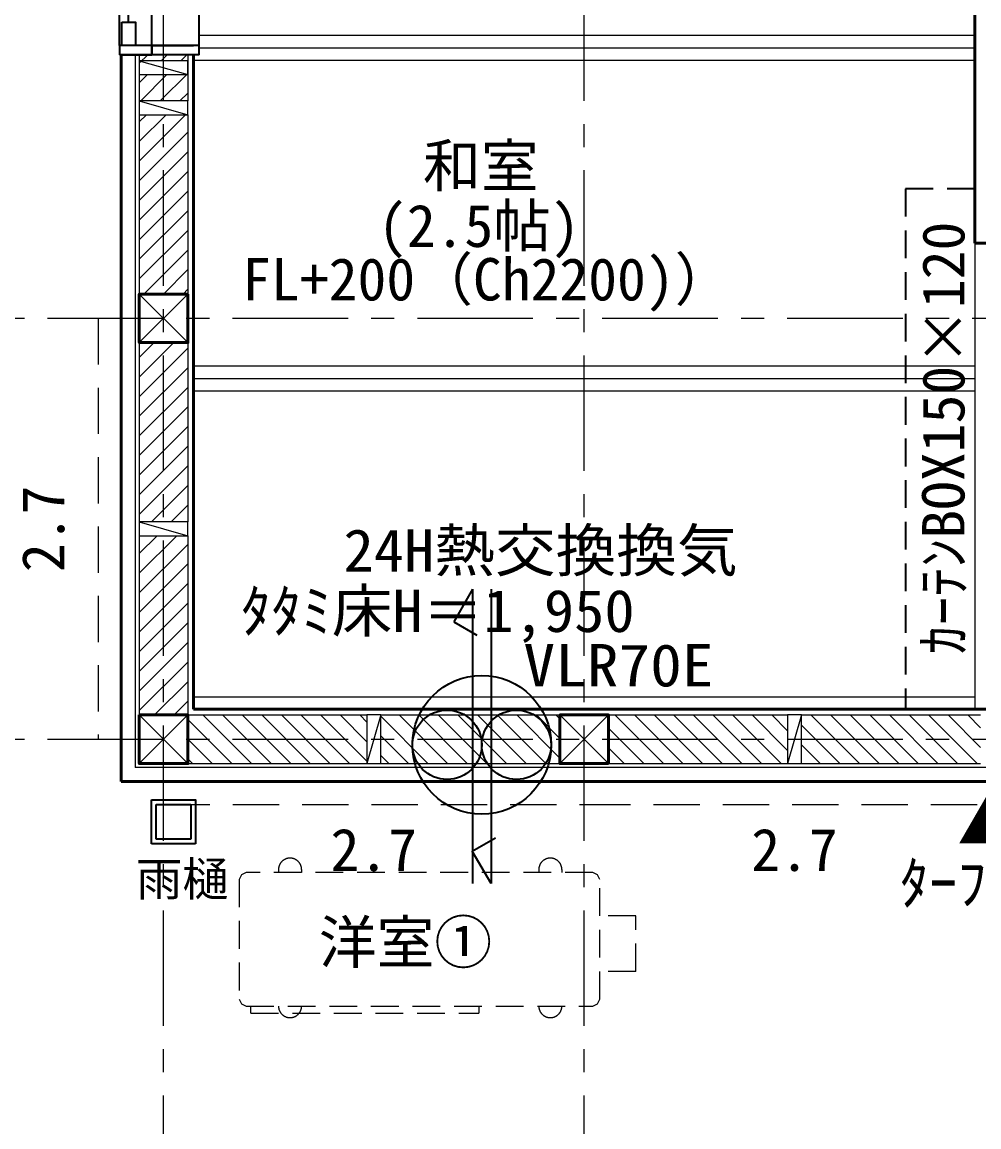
# Model space of a CAD drawing. Units: millimetres at full size, sheet at 1:50. Extents: x -21826 to 54909, y -26252 to 22610.
# Drawn here: x -4097 to -2028, y -4569 to -2181 of the extents above; entities that cross this region are included whole.
import ezdxf
from ezdxf.enums import TextEntityAlignment as Align

# ---------------------------------------------------------------- set-up
doc = ezdxf.new("R2010")
doc.units = ezdxf.units.MM
doc.header["$LTSCALE"] = 50
for name, pattern in [('CHAIN1', [8, 5, -1, 1, -1]), ('DASHED1', [1.8, 1.2, -0.6]), ('DASHED2', [3, 2, -1])]:
    doc.linetypes.add(name, pattern=pattern)
for name, color, linetype, lineweight in [('3-1_通り芯・通り番号', 7, 'Continuous', 25), ('3-2_柱(黄)', 4, 'Continuous', 9), ('3-3_仕上線(黄)', 3, 'Continuous', 40), ('3-4_下地・間柱(水色)', 4, 'Continuous', 9), ('3-5_サッシ・室内建具', 7, 'Continuous', 25), ('3-6_住宅設備・造作', 4, 'Continuous', 9), ('3-8_ハッチング', 4, 'Continuous', 9), ('3-9_建築設備', 5, 'Continuous', 25), ('3-A_文字', 7, 'Continuous', 25), ('3-B_特記事項', 6, 'Continuous', 25), ('3-E_ソリッド図形', 4, 'Continuous', 9), ('C-0', 6, 'Continuous', 25)]:
    doc.layers.add(name, color=color, linetype=linetype, lineweight=lineweight)
doc.styles.add('ＭＳ ゴシック', font='')
doc.styles.get('ＭＳ ゴシック').set_extended_font_data('MS Gothic')

msp = doc.modelspace()

# ---------------------------------------------------------------- linework, layer by layer
at = {"layer": '3-1_通り芯・通り番号', "color": 1, "linetype": 'CHAIN1', "lineweight": 18}
for p, q in [((-3791.26, -5551.2), (-3791.26, 6242.32)), ((-2881.26, -5551.2), (-2881.26, 6242.32)), ((-7242.18, -2821.2), (7990.04, -2821.2)), ((-7242.18, -3731.2), (7990.04, -3731.2))]:
    msp.add_line(p, q, dxfattribs=at)
at = {"layer": '3-2_柱(黄)'}
for p, q in [((-3738.76, -2768.7), (-3843.76, -2873.7)), ((-3738.76, -2873.7), (-3843.76, -2768.7)), ((-3843.76, -3678.7), (-3738.76, -3783.7)), ((-3738.76, -3678.7), (-3843.76, -3783.7)), ((-2828.76, -3783.7), (-2933.76, -3678.7)), ((-2933.76, -3783.7), (-2828.76, -3678.7))]:
    msp.add_line(p, q, dxfattribs=at)
at = {"layer": '3-2_柱(黄)', "color": 3, "lineweight": 40}
for points in [[(-3738.76, -2768.7), (-3843.76, -2768.7), (-3843.76, -2873.7), (-3738.76, -2873.7)], [(-3843.76, -3678.7), (-3843.76, -3783.7), (-3738.76, -3783.7), (-3738.76, -3678.7)], [(-2828.76, -3783.7), (-2828.76, -3678.7), (-2933.76, -3678.7), (-2933.76, -3783.7)]]:
    msp.add_lwpolyline(points, close=True, dxfattribs=at)
at = {"layer": '3-3_仕上線(黄)'}
for p, q in [((-2036.26, -1911.2), (-2036.26, -2658.7)), ((-3882.76, -2251.2), (-3882.76, -2821.2)), ((-3726.26, -2251.2), (-3726.26, -2821.2)), ((-1906.26, -2658.7), (-2036.26, -2658.7)), ((-3882.76, -2821.2), (-3882.76, -3822.7)), ((-3726.26, -2821.2), (-3726.26, -3666.2)), ((-2881.26, -3666.2), (-3726.26, -3666.2)), ((-1971.26, -3666.2), (-2881.26, -3666.2)), ((-2881.26, -3822.7), (-3882.76, -3822.7)), ((-1971.26, -3822.7), (-2881.26, -3822.7))]:
    msp.add_line(p, q, dxfattribs=at)
at = {"layer": '3-3_仕上線(黄)', "color": 4, "lineweight": 9}
msp.add_line((-2036.26, -2658.7), (-2036.26, -3666.2), dxfattribs=at)
at = {"layer": '3-4_下地・間柱(水色)'}
for p, q in [((-3852.76, -2251.2), (-3852.76, -2821.2)), ((-3843.76, -2251.2), (-3843.76, -2351.2)), ((-3843.76, -2264.36), (-3738.76, -2294.36)), ((-3738.76, -2251.2), (-3738.76, -2351.2)), ((-3843.76, -2351.2), (-3738.76, -2381.2)), ((-3843.76, -2381.2), (-3843.76, -2768.7)), ((-3738.76, -2381.2), (-3738.76, -2768.7)), ((-3852.76, -2821.2), (-3852.76, -3792.7)), ((-3843.76, -2873.7), (-3843.76, -3261.2)), ((-3738.76, -2873.7), (-3738.76, -3261.2)), ((-3843.76, -3261.2), (-3738.76, -3291.2)), ((-3843.76, -3291.2), (-3843.76, -3678.7)), ((-3738.76, -3291.2), (-3738.76, -3678.7)), ((-3738.76, -3678.7), (-3351.26, -3678.7)), ((-3321.26, -3678.7), (-3351.26, -3783.7)), ((-3321.26, -3678.7), (-2933.76, -3678.7)), ((-2828.76, -3678.7), (-2441.26, -3678.7)), ((-2411.26, -3678.7), (-2441.26, -3783.7)), ((-2411.26, -3678.7), (-2023.76, -3678.7)), ((-2881.26, -3792.7), (-3852.76, -3792.7)), ((-3738.76, -3783.7), (-3351.26, -3783.7)), ((-3321.26, -3783.7), (-2933.76, -3783.7)), ((-1971.26, -3792.7), (-2881.26, -3792.7)), ((-2828.76, -3783.7), (-2441.26, -3783.7)), ((-2411.26, -3783.7), (-2023.76, -3783.7))]:
    msp.add_line(p, q, dxfattribs=at)
for points in [[(-3738.76, -2264.36), (-3843.76, -2264.36), (-3843.76, -2294.36), (-3738.76, -2294.36)], [(-3738.76, -2351.2), (-3843.76, -2351.2), (-3843.76, -2381.2), (-3738.76, -2381.2)], [(-3738.76, -3261.2), (-3843.76, -3261.2), (-3843.76, -3291.2), (-3738.76, -3291.2)], [(-3321.26, -3783.7), (-3321.26, -3678.7), (-3351.26, -3678.7), (-3351.26, -3783.7)], [(-2411.26, -3783.7), (-2411.26, -3678.7), (-2441.26, -3678.7), (-2441.26, -3783.7)]]:
    msp.add_lwpolyline(points, close=True, dxfattribs=at)
at = {"layer": '3-5_サッシ・室内建具'}
for p, q in [((-3714.26, -2251.2), (-3714.26, -1521.2)), ((-3886.76, -2231.2), (-3886.76, -1541.2)), ((-3816.76, -2231.2), (-3816.76, -1541.2)), ((-3866.76, -2181.2), (-3866.76, -1591.2)), ((-3881.76, -2231.2), (-3881.76, -2181.2)), ((-3886.76, -2231.2), (-3886.76, -2251.2)), ((-3714.26, -2231.2), (-3886.76, -2231.2)), ((-3816.76, -2231.2), (-3816.76, -2251.2)), ((-3816.76, -2231.2), (-3726.26, -2231.2)), ((-3714.26, -2251.2), (-3714.26, -2231.2)), ((-3714.26, -2251.2), (-3886.76, -2251.2)), ((-3882.76, -2251.2), (-3873.76, -2251.2))]:
    msp.add_line(p, q, dxfattribs=at)
for points in [[(-3881.76, -2181.2), (-3851.76, -2181.2), (-3851.76, -2231.2)], [(-3882.76, -2251.2), (-3816.76, -2251.2), (-3816.76, -2231.2)]]:
    msp.add_lwpolyline(points, dxfattribs=at)
at = {"layer": '3-6_住宅設備・造作', "color": 7, "lineweight": 25}
for p, q in [((-3817.01, -3957.53), (-3817.01, -3862.53)), ((-3807.01, -3872.53), (-3732.01, -3872.53)), ((-3807.01, -3947.53), (-3807.01, -3872.53)), ((-3732.01, -3872.53), (-3732.01, -3947.53)), ((-3722.01, -3957.53), (-3817.01, -3957.53)), ((-3732.01, -3947.53), (-3807.01, -3947.53))]:
    msp.add_line(p, q, dxfattribs=at)
at = {"layer": '3-6_住宅設備・造作', "linetype": 'DASHED1'}
for p, q in [((-3524.39, -3989.1), (-3525.08, -3989.3)), ((-3523.69, -3988.91), (-3524.39, -3989.1)), ((-3522.99, -3988.75), (-3523.69, -3988.91)), ((-3522.29, -3988.6), (-3522.99, -3988.75)), ((-3521.58, -3988.48), (-3522.29, -3988.6)), ((-3520.86, -3988.38), (-3521.58, -3988.48)), ((-3520.15, -3988.29), (-3520.86, -3988.38)), ((-3519.43, -3988.23), (-3520.15, -3988.29)), ((-3518.71, -3988.19), (-3519.43, -3988.23)), ((-3517.99, -3988.17), (-3518.71, -3988.19)), ((-3517.27, -3988.17), (-3517.99, -3988.17)), ((-3516.55, -3988.19), (-3517.27, -3988.17)), ((-3515.83, -3988.23), (-3516.55, -3988.19)), ((-3515.11, -3988.29), (-3515.83, -3988.23)), ((-3514.4, -3988.38), (-3515.11, -3988.29)), ((-3513.68, -3988.48), (-3514.4, -3988.38)), ((-3512.97, -3988.6), (-3513.68, -3988.48)), ((-3512.27, -3988.75), (-3512.97, -3988.6)), ((-3511.57, -3988.91), (-3512.27, -3988.75)), ((-3510.87, -3989.1), (-3511.57, -3988.91)), ((-3510.18, -3989.3), (-3510.87, -3989.1)), ((-2961.39, -3989.1), (-2962.08, -3989.3)), ((-2960.69, -3988.91), (-2961.39, -3989.1)), ((-2959.99, -3988.75), (-2960.69, -3988.91)), ((-2959.29, -3988.6), (-2959.99, -3988.75)), ((-2958.58, -3988.48), (-2959.29, -3988.6)), ((-2957.86, -3988.38), (-2958.58, -3988.48)), ((-2957.15, -3988.29), (-2957.86, -3988.38)), ((-2956.43, -3988.23), (-2957.15, -3988.29)), ((-2955.71, -3988.19), (-2956.43, -3988.23)), ((-2954.99, -3988.17), (-2955.71, -3988.19)), ((-2954.27, -3988.17), (-2954.99, -3988.17)), ((-2953.55, -3988.19), (-2954.27, -3988.17)), ((-2952.83, -3988.23), (-2953.55, -3988.19)), ((-2952.11, -3988.29), (-2952.83, -3988.23)), ((-2951.4, -3988.38), (-2952.11, -3988.29)), ((-2950.68, -3988.48), (-2951.4, -3988.38)), ((-2949.97, -3988.6), (-2950.68, -3988.48)), ((-2949.27, -3988.75), (-2949.97, -3988.6)), ((-2948.57, -3988.91), (-2949.27, -3988.75)), ((-2947.87, -3989.1), (-2948.57, -3988.91)), ((-2947.18, -3989.3), (-2947.87, -3989.1)), ((-3542.62, -4012.44), (-3542.63, -4013.17)), ((-3542.59, -4011.72), (-3542.62, -4012.44)), ((-3542.62, -4012.44), (-3542.62, -4019.17)), ((-3542.54, -4011.01), (-3542.59, -4011.72)), ((-3542.46, -4010.29), (-3542.54, -4011.01)), ((-3542.37, -4009.57), (-3542.46, -4010.29)), ((-3542.26, -4008.86), (-3542.37, -4009.57)), ((-3542.12, -4008.16), (-3542.26, -4008.86)), ((-3541.97, -4007.45), (-3542.12, -4008.16)), ((-3541.79, -4006.75), (-3541.97, -4007.45)), ((-3541.6, -4006.06), (-3541.79, -4006.75)), ((-3541.38, -4005.37), (-3541.6, -4006.06)), ((-3541.15, -4004.69), (-3541.38, -4005.37)), ((-3540.89, -4004.02), (-3541.15, -4004.69)), ((-3540.62, -4003.35), (-3540.89, -4004.02)), ((-3540.33, -4002.69), (-3540.62, -4003.35)), ((-3540.02, -4002.04), (-3540.33, -4002.69)), ((-3539.69, -4001.4), (-3540.02, -4002.04)), ((-3539.34, -4000.77), (-3539.69, -4001.4)), ((-3538.97, -4000.15), (-3539.34, -4000.77)), ((-3538.59, -3999.54), (-3538.97, -4000.15)), ((-3538.19, -3998.94), (-3538.59, -3999.54)), ((-3537.77, -3998.35), (-3538.19, -3998.94)), ((-3537.33, -3997.78), (-3537.77, -3998.35)), ((-3536.88, -3997.22), (-3537.33, -3997.78)), ((-3536.42, -3996.67), (-3536.88, -3997.22)), ((-3535.93, -3996.14), (-3536.42, -3996.67)), ((-3535.43, -3995.62), (-3535.93, -3996.14)), ((-3534.92, -3995.11), (-3535.43, -3995.62)), ((-3534.39, -3994.62), (-3534.92, -3995.11)), ((-3533.85, -3994.14), (-3534.39, -3994.62)), ((-3533.3, -3993.68), (-3533.85, -3994.14)), ((-3532.73, -3993.24), (-3533.3, -3993.68)), ((-3532.15, -3992.81), (-3532.73, -3993.24)), ((-3531.56, -3992.4), (-3532.15, -3992.81)), ((-3530.95, -3992.01), (-3531.56, -3992.4)), ((-3530.34, -3991.64), (-3530.95, -3992.01)), ((-3529.71, -3991.28), (-3530.34, -3991.64)), ((-3529.08, -3990.94), (-3529.71, -3991.28)), ((-3528.43, -3990.62), (-3529.08, -3990.94)), ((-3527.78, -3990.32), (-3528.43, -3990.62)), ((-3527.11, -3990.03), (-3527.78, -3990.32)), ((-3526.44, -3989.77), (-3527.11, -3990.03)), ((-3525.76, -3989.53), (-3526.44, -3989.77)), ((-3525.08, -3989.3), (-3525.76, -3989.53)), ((-3509.49, -3989.53), (-3510.18, -3989.3)), ((-3508.82, -3989.77), (-3509.49, -3989.53)), ((-3508.15, -3990.03), (-3508.82, -3989.77)), ((-3507.48, -3990.32), (-3508.15, -3990.03)), ((-3506.83, -3990.62), (-3507.48, -3990.32)), ((-3506.18, -3990.94), (-3506.83, -3990.62)), ((-3505.55, -3991.28), (-3506.18, -3990.94)), ((-3504.92, -3991.64), (-3505.55, -3991.28)), ((-3504.31, -3992.01), (-3504.92, -3991.64)), ((-3503.7, -3992.4), (-3504.31, -3992.01)), ((-3503.11, -3992.81), (-3503.7, -3992.4)), ((-3502.53, -3993.24), (-3503.11, -3992.81)), ((-3501.96, -3993.68), (-3502.53, -3993.24)), ((-3501.41, -3994.14), (-3501.96, -3993.68)), ((-3500.87, -3994.62), (-3501.41, -3994.14)), ((-3500.34, -3995.11), (-3500.87, -3994.62)), ((-3499.82, -3995.62), (-3500.34, -3995.11)), ((-3499.33, -3996.14), (-3499.82, -3995.62)), ((-3498.84, -3996.67), (-3499.33, -3996.14)), ((-3498.38, -3997.22), (-3498.84, -3996.67)), ((-3497.92, -3997.78), (-3498.38, -3997.22)), ((-3497.49, -3998.35), (-3497.92, -3997.78)), ((-3497.07, -3998.94), (-3497.49, -3998.35)), ((-3496.67, -3999.54), (-3497.07, -3998.94)), ((-3496.29, -4000.15), (-3496.67, -3999.54)), ((-3495.92, -4000.77), (-3496.29, -4000.15)), ((-3495.57, -4001.4), (-3495.92, -4000.77)), ((-3495.24, -4002.04), (-3495.57, -4001.4)), ((-3494.93, -4002.69), (-3495.24, -4002.04)), ((-3494.64, -4003.35), (-3494.93, -4002.69)), ((-3494.36, -4004.02), (-3494.64, -4003.35)), ((-3494.11, -4004.69), (-3494.36, -4004.02)), ((-3493.88, -4005.37), (-3494.11, -4004.69)), ((-3493.66, -4006.06), (-3493.88, -4005.37)), ((-3493.47, -4006.75), (-3493.66, -4006.06)), ((-3493.29, -4007.45), (-3493.47, -4006.75)), ((-3493.14, -4008.16), (-3493.29, -4007.45)), ((-3493, -4008.86), (-3493.14, -4008.16)), ((-3492.89, -4009.57), (-3493, -4008.86)), ((-3492.8, -4010.29), (-3492.89, -4009.57)), ((-3492.72, -4011.01), (-3492.8, -4010.29)), ((-3492.67, -4011.72), (-3492.72, -4011.01)), ((-3492.64, -4012.44), (-3492.67, -4011.72)), ((-3492.63, -4013.17), (-3492.64, -4012.44)), ((-2979.62, -4012.44), (-2979.63, -4013.17)), ((-2979.59, -4011.72), (-2979.62, -4012.44)), ((-2979.62, -4012.44), (-2979.62, -4019.17)), ((-2979.54, -4011.01), (-2979.59, -4011.72)), ((-2979.46, -4010.29), (-2979.54, -4011.01)), ((-2979.37, -4009.57), (-2979.46, -4010.29)), ((-2979.26, -4008.86), (-2979.37, -4009.57)), ((-2979.12, -4008.16), (-2979.26, -4008.86)), ((-2978.97, -4007.45), (-2979.12, -4008.16)), ((-2978.79, -4006.75), (-2978.97, -4007.45)), ((-2978.6, -4006.06), (-2978.79, -4006.75)), ((-2978.38, -4005.37), (-2978.6, -4006.06)), ((-2978.15, -4004.69), (-2978.38, -4005.37)), ((-2977.89, -4004.02), (-2978.15, -4004.69)), ((-2977.62, -4003.35), (-2977.89, -4004.02)), ((-2977.33, -4002.69), (-2977.62, -4003.35)), ((-2977.02, -4002.04), (-2977.33, -4002.69)), ((-2976.69, -4001.4), (-2977.02, -4002.04)), ((-2976.34, -4000.77), (-2976.69, -4001.4)), ((-2975.97, -4000.15), (-2976.34, -4000.77)), ((-2975.59, -3999.54), (-2975.97, -4000.15)), ((-2975.19, -3998.94), (-2975.59, -3999.54)), ((-2974.77, -3998.35), (-2975.19, -3998.94)), ((-2974.33, -3997.78), (-2974.77, -3998.35)), ((-2973.88, -3997.22), (-2974.33, -3997.78)), ((-2973.42, -3996.67), (-2973.88, -3997.22)), ((-2972.93, -3996.14), (-2973.42, -3996.67)), ((-2972.43, -3995.62), (-2972.93, -3996.14)), ((-2971.92, -3995.11), (-2972.43, -3995.62)), ((-2971.39, -3994.62), (-2971.92, -3995.11)), ((-2970.85, -3994.14), (-2971.39, -3994.62)), ((-2970.3, -3993.68), (-2970.85, -3994.14)), ((-2969.73, -3993.24), (-2970.3, -3993.68)), ((-2969.15, -3992.81), (-2969.73, -3993.24)), ((-2968.56, -3992.4), (-2969.15, -3992.81)), ((-2967.95, -3992.01), (-2968.56, -3992.4)), ((-2967.34, -3991.64), (-2967.95, -3992.01)), ((-2966.71, -3991.28), (-2967.34, -3991.64)), ((-2966.08, -3990.94), (-2966.71, -3991.28)), ((-2965.43, -3990.62), (-2966.08, -3990.94)), ((-2964.78, -3990.32), (-2965.43, -3990.62)), ((-2964.11, -3990.03), (-2964.78, -3990.32)), ((-2963.44, -3989.77), (-2964.11, -3990.03)), ((-2962.76, -3989.53), (-2963.44, -3989.77)), ((-2962.08, -3989.3), (-2962.76, -3989.53)), ((-2946.49, -3989.53), (-2947.18, -3989.3)), ((-2945.82, -3989.77), (-2946.49, -3989.53)), ((-2945.15, -3990.03), (-2945.82, -3989.77)), ((-2944.48, -3990.32), (-2945.15, -3990.03)), ((-2943.83, -3990.62), (-2944.48, -3990.32)), ((-2943.18, -3990.94), (-2943.83, -3990.62)), ((-2942.55, -3991.28), (-2943.18, -3990.94)), ((-2941.92, -3991.64), (-2942.55, -3991.28)), ((-2941.31, -3992.01), (-2941.92, -3991.64)), ((-2940.7, -3992.4), (-2941.31, -3992.01)), ((-2940.11, -3992.81), (-2940.7, -3992.4)), ((-2939.53, -3993.24), (-2940.11, -3992.81)), ((-2938.96, -3993.68), (-2939.53, -3993.24)), ((-2938.41, -3994.14), (-2938.96, -3993.68)), ((-2937.87, -3994.62), (-2938.41, -3994.14)), ((-2937.34, -3995.11), (-2937.87, -3994.62)), ((-2936.82, -3995.62), (-2937.34, -3995.11)), ((-2936.33, -3996.14), (-2936.82, -3995.62)), ((-2935.84, -3996.67), (-2936.33, -3996.14)), ((-2935.38, -3997.22), (-2935.84, -3996.67)), ((-2934.92, -3997.78), (-2935.38, -3997.22)), ((-2934.49, -3998.35), (-2934.92, -3997.78)), ((-2934.07, -3998.94), (-2934.49, -3998.35)), ((-2933.67, -3999.54), (-2934.07, -3998.94)), ((-2933.29, -4000.15), (-2933.67, -3999.54)), ((-2932.92, -4000.77), (-2933.29, -4000.15)), ((-2932.57, -4001.4), (-2932.92, -4000.77)), ((-2932.24, -4002.04), (-2932.57, -4001.4)), ((-2931.93, -4002.69), (-2932.24, -4002.04)), ((-2931.64, -4003.35), (-2931.93, -4002.69)), ((-2931.36, -4004.02), (-2931.64, -4003.35)), ((-2931.11, -4004.69), (-2931.36, -4004.02)), ((-2930.88, -4005.37), (-2931.11, -4004.69)), ((-2930.66, -4006.06), (-2930.88, -4005.37)), ((-2930.47, -4006.75), (-2930.66, -4006.06)), ((-2930.29, -4007.45), (-2930.47, -4006.75)), ((-2930.14, -4008.16), (-2930.29, -4007.45)), ((-2930, -4008.86), (-2930.14, -4008.16)), ((-2929.89, -4009.57), (-2930, -4008.86)), ((-2929.8, -4010.29), (-2929.89, -4009.57)), ((-2929.72, -4011.01), (-2929.8, -4010.29)), ((-2929.67, -4011.72), (-2929.72, -4011.01)), ((-2929.64, -4012.44), (-2929.67, -4011.72)), ((-2929.63, -4013.17), (-2929.64, -4012.44)), ((-3622.63, -4024.17), (-3627.63, -4034.17)), ((-3627.63, -4034.17), (-3627.63, -4293.17)), ((-3612.63, -4019.17), (-3622.63, -4024.17)), ((-2862.63, -4019.17), (-3612.63, -4019.17)), ((-3492.63, -4013.17), (-3492.63, -4019.17)), ((-2929.63, -4013.17), (-2929.63, -4019.17)), ((-2852.63, -4024.17), (-2862.63, -4019.17)), ((-2847.63, -4034.17), (-2852.63, -4024.17)), ((-2847.63, -4293.17), (-2847.63, -4034.17)), ((-2769.63, -4113.17), (-2847.63, -4113.17)), ((-2769.63, -4233.17), (-2769.63, -4113.17)), ((-2769.63, -4233.17), (-2847.63, -4233.17)), ((-3627.63, -4293.17), (-3622.63, -4303.17)), ((-2852.63, -4303.17), (-2847.63, -4293.17)), ((-3622.63, -4303.17), (-3612.63, -4308.17)), ((-3612.63, -4308.17), (-2862.63, -4308.17)), ((-3602.63, -4323.17), (-3602.63, -4308.17)), ((-3602.63, -4323.17), (-3109.63, -4323.17)), ((-3542.63, -4308.17), (-3542.62, -4308.89)), ((-3542.62, -4308.89), (-3542.59, -4309.61)), ((-3542.59, -4309.61), (-3542.54, -4310.32)), ((-3542.54, -4310.32), (-3542.46, -4311.04)), ((-3542.46, -4311.04), (-3542.37, -4311.76)), ((-3542.37, -4311.76), (-3542.26, -4312.47)), ((-3542.26, -4312.47), (-3542.12, -4313.17)), ((-3542.12, -4313.17), (-3541.97, -4313.88)), ((-3541.97, -4313.88), (-3541.79, -4314.58)), ((-3541.79, -4314.58), (-3541.6, -4315.27)), ((-3541.6, -4315.27), (-3541.38, -4315.96)), ((-3541.38, -4315.96), (-3541.15, -4316.64)), ((-3541.15, -4316.64), (-3540.89, -4317.31)), ((-3540.89, -4317.31), (-3540.62, -4317.98)), ((-3540.62, -4317.98), (-3540.33, -4318.64)), ((-3540.33, -4318.64), (-3540.02, -4319.29)), ((-3540.02, -4319.29), (-3539.69, -4319.93)), ((-3539.69, -4319.93), (-3539.34, -4320.56)), ((-3539.34, -4320.56), (-3538.97, -4321.18)), ((-3538.97, -4321.18), (-3538.59, -4321.79)), ((-3538.59, -4321.79), (-3538.19, -4322.39)), ((-3538.19, -4322.39), (-3537.77, -4322.98)), ((-3537.77, -4322.98), (-3537.33, -4323.55)), ((-3537.33, -4323.55), (-3536.88, -4324.11)), ((-3498.38, -4324.11), (-3497.92, -4323.55)), ((-3497.92, -4323.55), (-3497.49, -4322.98)), ((-3497.49, -4322.98), (-3497.07, -4322.39)), ((-3497.07, -4322.39), (-3496.67, -4321.79)), ((-3496.67, -4321.79), (-3496.29, -4321.18)), ((-3496.29, -4321.18), (-3495.92, -4320.56)), ((-3495.92, -4320.56), (-3495.57, -4319.93)), ((-3495.57, -4319.93), (-3495.24, -4319.29)), ((-3495.24, -4319.29), (-3494.93, -4318.64)), ((-3494.93, -4318.64), (-3494.64, -4317.98)), ((-3494.64, -4317.98), (-3494.36, -4317.31)), ((-3494.36, -4317.31), (-3494.11, -4316.64)), ((-3494.11, -4316.64), (-3493.88, -4315.96)), ((-3493.88, -4315.96), (-3493.66, -4315.27)), ((-3493.66, -4315.27), (-3493.47, -4314.58)), ((-3493.47, -4314.58), (-3493.29, -4313.88)), ((-3493.29, -4313.88), (-3493.14, -4313.17)), ((-3493.14, -4313.17), (-3493, -4312.47)), ((-3493, -4312.47), (-3492.89, -4311.76)), ((-3492.89, -4311.76), (-3492.8, -4311.04)), ((-3492.8, -4311.04), (-3492.72, -4310.32)), ((-3492.72, -4310.32), (-3492.67, -4309.61)), ((-3492.67, -4309.61), (-3492.64, -4308.89)), ((-3492.64, -4308.89), (-3492.63, -4308.17)), ((-3109.63, -4308.17), (-3109.63, -4323.17)), ((-2979.63, -4308.17), (-2979.62, -4308.89)), ((-2979.62, -4308.89), (-2979.59, -4309.61)), ((-2979.59, -4309.61), (-2979.54, -4310.32)), ((-2979.54, -4310.32), (-2979.46, -4311.04)), ((-2979.46, -4311.04), (-2979.37, -4311.76)), ((-2979.37, -4311.76), (-2979.26, -4312.47)), ((-2979.26, -4312.47), (-2979.12, -4313.17)), ((-2979.12, -4313.17), (-2978.97, -4313.88)), ((-2978.97, -4313.88), (-2978.79, -4314.58)), ((-2978.79, -4314.58), (-2978.6, -4315.27)), ((-2978.6, -4315.27), (-2978.38, -4315.96)), ((-2978.38, -4315.96), (-2978.15, -4316.64)), ((-2978.15, -4316.64), (-2977.89, -4317.31)), ((-2977.89, -4317.31), (-2977.62, -4317.98)), ((-2977.62, -4317.98), (-2977.33, -4318.64)), ((-2977.33, -4318.64), (-2977.02, -4319.29)), ((-2977.02, -4319.29), (-2976.69, -4319.93)), ((-2976.69, -4319.93), (-2976.34, -4320.56)), ((-2976.34, -4320.56), (-2975.97, -4321.18)), ((-2975.97, -4321.18), (-2975.59, -4321.79)), ((-2975.59, -4321.79), (-2975.19, -4322.39)), ((-2975.19, -4322.39), (-2974.77, -4322.98)), ((-2974.77, -4322.98), (-2974.33, -4323.55)), ((-2974.33, -4323.55), (-2973.88, -4324.11)), ((-2935.38, -4324.11), (-2934.92, -4323.55)), ((-2934.92, -4323.55), (-2934.49, -4322.98)), ((-2934.49, -4322.98), (-2934.07, -4322.39)), ((-2934.07, -4322.39), (-2933.67, -4321.79)), ((-2933.67, -4321.79), (-2933.29, -4321.18)), ((-2933.29, -4321.18), (-2932.92, -4320.56)), ((-2932.92, -4320.56), (-2932.57, -4319.93)), ((-2932.57, -4319.93), (-2932.24, -4319.29)), ((-2932.24, -4319.29), (-2931.93, -4318.64)), ((-2931.93, -4318.64), (-2931.64, -4317.98)), ((-2931.64, -4317.98), (-2931.36, -4317.31)), ((-2931.36, -4317.31), (-2931.11, -4316.64)), ((-2931.11, -4316.64), (-2930.88, -4315.96)), ((-2930.88, -4315.96), (-2930.66, -4315.27)), ((-2930.66, -4315.27), (-2930.47, -4314.58)), ((-2930.47, -4314.58), (-2930.29, -4313.88)), ((-2930.29, -4313.88), (-2930.14, -4313.17)), ((-2930.14, -4313.17), (-2930, -4312.47)), ((-2930, -4312.47), (-2929.89, -4311.76)), ((-2929.89, -4311.76), (-2929.8, -4311.04)), ((-2929.8, -4311.04), (-2929.72, -4310.32)), ((-2929.72, -4310.32), (-2929.67, -4309.61)), ((-2929.67, -4309.61), (-2929.64, -4308.89)), ((-2929.64, -4308.89), (-2929.63, -4308.17)), ((-2862.63, -4308.17), (-2852.63, -4303.17)), ((-3536.88, -4324.11), (-3536.42, -4324.66)), ((-3536.42, -4324.66), (-3535.93, -4325.19)), ((-3535.93, -4325.19), (-3535.43, -4325.72)), ((-3535.43, -4325.72), (-3534.92, -4326.22)), ((-3534.92, -4326.22), (-3534.39, -4326.71)), ((-3534.39, -4326.71), (-3533.85, -4327.19)), ((-3533.85, -4327.19), (-3533.3, -4327.65)), ((-3533.3, -4327.65), (-3532.73, -4328.09)), ((-3532.73, -4328.09), (-3532.15, -4328.52)), ((-3532.15, -4328.52), (-3531.56, -4328.93)), ((-3531.56, -4328.93), (-3530.95, -4329.32)), ((-3530.95, -4329.32), (-3530.34, -4329.69)), ((-3530.34, -4329.69), (-3529.71, -4330.05)), ((-3529.71, -4330.05), (-3529.08, -4330.39)), ((-3529.08, -4330.39), (-3528.43, -4330.71)), ((-3528.43, -4330.71), (-3527.78, -4331.01)), ((-3527.78, -4331.01), (-3527.11, -4331.3)), ((-3527.11, -4331.3), (-3526.44, -4331.56)), ((-3526.44, -4331.56), (-3525.76, -4331.8)), ((-3525.76, -4331.8), (-3525.08, -4332.03)), ((-3525.08, -4332.03), (-3524.39, -4332.23)), ((-3524.39, -4332.23), (-3523.69, -4332.42)), ((-3523.69, -4332.42), (-3522.99, -4332.58)), ((-3522.99, -4332.58), (-3522.29, -4332.73)), ((-3522.29, -4332.73), (-3521.58, -4332.85)), ((-3521.58, -4332.85), (-3520.86, -4332.96)), ((-3520.86, -4332.96), (-3520.15, -4333.04)), ((-3520.15, -4333.04), (-3519.43, -4333.1)), ((-3519.43, -4333.1), (-3518.71, -4333.14)), ((-3518.71, -4333.14), (-3517.99, -4333.16)), ((-3517.99, -4333.16), (-3517.27, -4333.16)), ((-3517.27, -4333.16), (-3516.55, -4333.14)), ((-3516.55, -4333.14), (-3515.83, -4333.1)), ((-3515.83, -4333.1), (-3515.11, -4333.04)), ((-3515.11, -4333.04), (-3514.4, -4332.96)), ((-3514.4, -4332.96), (-3513.68, -4332.85)), ((-3513.68, -4332.85), (-3512.97, -4332.73)), ((-3512.97, -4332.73), (-3512.27, -4332.58)), ((-3512.27, -4332.58), (-3511.57, -4332.42)), ((-3511.57, -4332.42), (-3510.87, -4332.23)), ((-3510.87, -4332.23), (-3510.18, -4332.03)), ((-3510.18, -4332.03), (-3509.49, -4331.8)), ((-3509.49, -4331.8), (-3508.82, -4331.56)), ((-3508.82, -4331.56), (-3508.15, -4331.3)), ((-3508.15, -4331.3), (-3507.48, -4331.01)), ((-3507.48, -4331.01), (-3506.83, -4330.71)), ((-3506.83, -4330.71), (-3506.18, -4330.39)), ((-3506.18, -4330.39), (-3505.55, -4330.05)), ((-3505.55, -4330.05), (-3504.92, -4329.69)), ((-3504.92, -4329.69), (-3504.31, -4329.32)), ((-3504.31, -4329.32), (-3503.7, -4328.93)), ((-3503.7, -4328.93), (-3503.11, -4328.52)), ((-3503.11, -4328.52), (-3502.53, -4328.09)), ((-3502.53, -4328.09), (-3501.96, -4327.65)), ((-3501.96, -4327.65), (-3501.41, -4327.19)), ((-3501.41, -4327.19), (-3500.87, -4326.71)), ((-3500.87, -4326.71), (-3500.34, -4326.22)), ((-3500.34, -4326.22), (-3499.82, -4325.72)), ((-3499.82, -4325.72), (-3499.33, -4325.19)), ((-3499.33, -4325.19), (-3498.84, -4324.66)), ((-3498.84, -4324.66), (-3498.38, -4324.11)), ((-2973.88, -4324.11), (-2973.42, -4324.66)), ((-2973.42, -4324.66), (-2972.93, -4325.19)), ((-2972.93, -4325.19), (-2972.43, -4325.72)), ((-2972.43, -4325.72), (-2971.92, -4326.22)), ((-2971.92, -4326.22), (-2971.39, -4326.71)), ((-2971.39, -4326.71), (-2970.85, -4327.19)), ((-2970.85, -4327.19), (-2970.3, -4327.65)), ((-2970.3, -4327.65), (-2969.73, -4328.09)), ((-2969.73, -4328.09), (-2969.15, -4328.52)), ((-2969.15, -4328.52), (-2968.56, -4328.93)), ((-2968.56, -4328.93), (-2967.95, -4329.32)), ((-2967.95, -4329.32), (-2967.34, -4329.69)), ((-2967.34, -4329.69), (-2966.71, -4330.05)), ((-2966.71, -4330.05), (-2966.08, -4330.39)), ((-2966.08, -4330.39), (-2965.43, -4330.71)), ((-2965.43, -4330.71), (-2964.78, -4331.01)), ((-2964.78, -4331.01), (-2964.11, -4331.3)), ((-2964.11, -4331.3), (-2963.44, -4331.56)), ((-2963.44, -4331.56), (-2962.76, -4331.8)), ((-2962.76, -4331.8), (-2962.08, -4332.03)), ((-2962.08, -4332.03), (-2961.39, -4332.23)), ((-2961.39, -4332.23), (-2960.69, -4332.42)), ((-2960.69, -4332.42), (-2959.99, -4332.58)), ((-2959.99, -4332.58), (-2959.29, -4332.73)), ((-2959.29, -4332.73), (-2958.58, -4332.85)), ((-2958.58, -4332.85), (-2957.86, -4332.96)), ((-2957.86, -4332.96), (-2957.15, -4333.04)), ((-2957.15, -4333.04), (-2956.43, -4333.1)), ((-2956.43, -4333.1), (-2955.71, -4333.14)), ((-2955.71, -4333.14), (-2954.99, -4333.16)), ((-2954.99, -4333.16), (-2954.27, -4333.16)), ((-2954.27, -4333.16), (-2953.55, -4333.14)), ((-2953.55, -4333.14), (-2952.83, -4333.1)), ((-2952.83, -4333.1), (-2952.11, -4333.04)), ((-2952.11, -4333.04), (-2951.4, -4332.96)), ((-2951.4, -4332.96), (-2950.68, -4332.85)), ((-2950.68, -4332.85), (-2949.97, -4332.73)), ((-2949.97, -4332.73), (-2949.27, -4332.58)), ((-2949.27, -4332.58), (-2948.57, -4332.42)), ((-2948.57, -4332.42), (-2947.87, -4332.23)), ((-2947.87, -4332.23), (-2947.18, -4332.03)), ((-2947.18, -4332.03), (-2946.49, -4331.8)), ((-2946.49, -4331.8), (-2945.82, -4331.56)), ((-2945.82, -4331.56), (-2945.15, -4331.3)), ((-2945.15, -4331.3), (-2944.48, -4331.01)), ((-2944.48, -4331.01), (-2943.83, -4330.71)), ((-2943.83, -4330.71), (-2943.18, -4330.39)), ((-2943.18, -4330.39), (-2942.55, -4330.05)), ((-2942.55, -4330.05), (-2941.92, -4329.69)), ((-2941.92, -4329.69), (-2941.31, -4329.32)), ((-2941.31, -4329.32), (-2940.7, -4328.93)), ((-2940.7, -4328.93), (-2940.11, -4328.52)), ((-2940.11, -4328.52), (-2939.53, -4328.09)), ((-2939.53, -4328.09), (-2938.96, -4327.65)), ((-2938.96, -4327.65), (-2938.41, -4327.19)), ((-2938.41, -4327.19), (-2937.87, -4326.71)), ((-2937.87, -4326.71), (-2937.34, -4326.22)), ((-2937.34, -4326.22), (-2936.82, -4325.72)), ((-2936.82, -4325.72), (-2936.33, -4325.19)), ((-2936.33, -4325.19), (-2935.84, -4324.66)), ((-2935.84, -4324.66), (-2935.38, -4324.11))]:
    msp.add_line(p, q, dxfattribs=at)
at = {"layer": '3-6_住宅設備・造作', "color": 7, "lineweight": 25}
msp.add_lwpolyline([(-3817.01, -3862.53), (-3722.01, -3862.53), (-3722.01, -3957.53)], dxfattribs=at)
at = {"layer": '3-8_ハッチング'}
for p, q in [((-3825.6, -2251.2), (-3843.76, -2269.35)), ((-3783.18, -2251.2), (-3796.34, -2264.36)), ((-3740.75, -2251.2), (-3753.92, -2264.36)), ((-3738.76, -2251.2), (-3738.76, -2351.2)), ((-3738.76, -2291.63), (-3798.32, -2351.2)), ((-3826.34, -2294.36), (-3843.76, -2311.78)), ((-3783.92, -2294.36), (-3840.75, -2351.2)), ((-3738.76, -2334.06), (-3755.9, -2351.2)), ((-3743.47, -2381.2), (-3843.76, -2481.49)), ((-3785.9, -2381.2), (-3843.76, -2439.06)), ((-3828.32, -2381.2), (-3843.76, -2396.63)), ((-3738.76, -2381.2), (-3738.76, -2768.7)), ((-3738.76, -2418.91), (-3843.76, -2523.91)), ((-3738.76, -2461.34), (-3843.76, -2566.34)), ((-3738.76, -2503.77), (-3843.76, -2608.77)), ((-3738.76, -2546.19), (-3843.76, -2651.19)), ((-3738.76, -2588.62), (-3843.76, -2693.62)), ((-3738.76, -2631.04), (-3843.76, -2736.04)), ((-3738.76, -2673.47), (-3833.99, -2768.7)), ((-3738.76, -2715.9), (-3791.56, -2768.7)), ((-3738.76, -2758.32), (-3749.13, -2768.7)), ((-3769.28, -2873.7), (-3843.76, -2948.18)), ((-3811.71, -2873.7), (-3843.76, -2905.75)), ((-3738.76, -2885.6), (-3843.76, -2990.6)), ((-3738.76, -2873.7), (-3738.76, -3261.2)), ((-3738.76, -2928.03), (-3843.76, -3033.03)), ((-3738.76, -2970.46), (-3843.76, -3075.46)), ((-3738.76, -3012.88), (-3843.76, -3117.88)), ((-3738.76, -3055.31), (-3843.76, -3160.31)), ((-3738.76, -3097.74), (-3843.76, -3202.74)), ((-3738.76, -3140.16), (-3843.76, -3245.16)), ((-3738.76, -3182.59), (-3817.37, -3261.2)), ((-3738.76, -3225.01), (-3774.94, -3261.2)), ((-3762.52, -3291.2), (-3843.76, -3372.44)), ((-3804.94, -3291.2), (-3843.76, -3330.01)), ((-3738.76, -3291.2), (-3738.76, -3678.7)), ((-3738.76, -3309.87), (-3843.76, -3414.87)), ((-3738.76, -3352.29), (-3843.76, -3457.29)), ((-3738.76, -3394.72), (-3843.76, -3499.72)), ((-3738.76, -3437.15), (-3843.76, -3542.15)), ((-3738.76, -3479.57), (-3843.76, -3584.57)), ((-3738.76, -3522), (-3843.76, -3627)), ((-3738.76, -3564.43), (-3843.76, -3669.43)), ((-3738.76, -3606.85), (-3810.61, -3678.7)), ((-3738.76, -3649.28), (-3768.18, -3678.7)), ((-3738.76, -3678.7), (-3351.26, -3678.7)), ((-3643.53, -3783.7), (-3738.76, -3688.47)), ((-3601.11, -3783.7), (-3706.11, -3678.7)), ((-3558.68, -3783.7), (-3663.68, -3678.7)), ((-3516.25, -3783.7), (-3621.25, -3678.7)), ((-3473.83, -3783.7), (-3578.83, -3678.7)), ((-3431.4, -3783.7), (-3536.4, -3678.7)), ((-3388.97, -3783.7), (-3493.97, -3678.7)), ((-3351.26, -3778.99), (-3451.55, -3678.7)), ((-3409.12, -3678.7), (-3351.26, -3736.56)), ((-3366.69, -3678.7), (-3351.26, -3694.13)), ((-3321.26, -3678.7), (-2933.76, -3678.7)), ((-3219.27, -3783.7), (-3321.26, -3681.71)), ((-3176.84, -3783.7), (-3281.84, -3678.7)), ((-3134.41, -3783.7), (-3239.41, -3678.7)), ((-3091.99, -3783.7), (-3196.99, -3678.7)), ((-3049.56, -3783.7), (-3154.56, -3678.7)), ((-3007.14, -3783.7), (-3112.14, -3678.7)), ((-2964.71, -3783.7), (-3069.71, -3678.7)), ((-2933.76, -3772.22), (-3027.28, -3678.7)), ((-2933.76, -3729.8), (-2984.86, -3678.7)), ((-2933.76, -3687.37), (-2942.43, -3678.7)), ((-2828.76, -3678.7), (-2441.26, -3678.7)), ((-2710.15, -3783.7), (-2815.15, -3678.7)), ((-2667.72, -3783.7), (-2772.72, -3678.7)), ((-2625.3, -3783.7), (-2730.3, -3678.7)), ((-2582.87, -3783.7), (-2687.87, -3678.7)), ((-2540.45, -3783.7), (-2645.45, -3678.7)), ((-2498.02, -3783.7), (-2603.02, -3678.7)), ((-2455.59, -3783.7), (-2560.59, -3678.7)), ((-2441.26, -3755.61), (-2518.17, -3678.7)), ((-2475.74, -3678.7), (-2441.26, -3713.18)), ((-2411.26, -3678.7), (-2023.76, -3678.7)), ((-2328.31, -3783.7), (-2411.26, -3700.75)), ((-2285.89, -3783.7), (-2390.89, -3678.7)), ((-2243.46, -3783.7), (-2348.46, -3678.7)), ((-2201.03, -3783.7), (-2306.03, -3678.7)), ((-2158.61, -3783.7), (-2263.61, -3678.7)), ((-2116.18, -3783.7), (-2221.18, -3678.7)), ((-2073.75, -3783.7), (-2178.75, -3678.7)), ((-2031.33, -3783.7), (-2136.33, -3678.7)), ((-2023.76, -3748.84), (-2093.9, -3678.7)), ((-2023.76, -3706.42), (-2051.48, -3678.7)), ((-3321.26, -3724.13), (-3261.69, -3783.7)), ((-2752.58, -3783.7), (-2828.76, -3707.52)), ((-3685.96, -3783.7), (-3738.76, -3730.9)), ((-2795, -3783.7), (-2828.76, -3749.94)), ((-2411.26, -3743.18), (-2370.74, -3783.7)), ((-3728.38, -3783.7), (-3738.76, -3773.32)), ((-3321.26, -3766.56), (-3304.12, -3783.7))]:
    msp.add_line(p, q, dxfattribs=at)
at = {"layer": '3-9_建築設備'}
for p, q in [((-3122.83, -3407.03), (-3163.38, -3477.26)), ((-3122.83, -3407.03), (-3122.83, -4043.28)), ((-3082.83, -3407.03), (-3082.83, -4043.28)), ((-3163.38, -3477.26), (-3113.43, -3506.1)), ((-3123.38, -3973.05), (-3073.43, -3944.22)), ((-3082.83, -4043.28), (-3123.38, -3973.05))]:
    msp.add_line(p, q, dxfattribs=at)
for centre, radius in [((-3102.83, -3743.28), 150), ((-3177.83, -3743.28), 75), ((-3027.83, -3743.28), 75)]:
    msp.add_circle(centre, radius, dxfattribs=at)
at = {"layer": '3-B_特記事項', "linetype": 'DASHED1'}
msp.add_lwpolyline([(-2036.26, -2541.2), (-2186.26, -2541.2), (-2186.26, -3666.2)], dxfattribs=at)
at = {"layer": '3-E_ソリッド図形'}
for p, q in [((-3714.26, -2209.2), (-2036.26, -2209.2)), ((-3714.26, -2236.2), (-2036.26, -2236.2)), ((-3726.26, -2263.2), (-2036.26, -2263.2)), ((-3726.26, -2924.2), (-2036.26, -2924.2)), ((-3726.26, -2951.2), (-2036.26, -2951.2)), ((-3726.26, -2978.2), (-2036.26, -2978.2)), ((-3726.26, -3639.2), (-2036.26, -3639.2))]:
    msp.add_line(p, q, dxfattribs=at)
at = {"layer": 'C-0', "color": 4, "linetype": 'DASHED2', "lineweight": 9}
for p, q in [((-3932.76, -2821.2), (-3932.76, -3731.2)), ((-3791.26, -3872.7), (-2881.26, -3872.7)), ((-2881.26, -3872.7), (-1971.26, -3872.7))]:
    msp.add_line(p, q, dxfattribs=at)

# ---------------------------------------------------------------- texts
at = {"layer": '3-9_建築設備', "color": 7, "style": 'ＭＳ ゴシック'}
for s, width, p in [('24H熱交換換気', 1.05, (-3402.04, -3396.19)), ('ﾀﾀﾐ床H＝1,950', 1.05, (-3624.36, -3526.9)), ('VLR70E', 1.1, (-3012.95, -3644.58))]:
    msp.add_text(s, height=91.64, dxfattribs=dict(at, width=width)).set_placement(p, align=Align.BOTTOM_LEFT)
at = {"layer": '3-A_文字', "style": 'ＭＳ ゴシック'}
for s, height, p in [('和室', 91.64, (-3229.95, -2564.41)), ('(2.5帖)', 91.64, (-3327.45, -2694.41)), ('FL+200（Ch2200)）', 91.64, (-3621.11, -2810.02)), ('\u3000▲', 91.64, (-2198.76, -3985.12)), ('雨樋', 73.31, (-3850.78, -4092.12)), ('ﾀｰﾌﾟﾌｯｸ', 91.64, (-2198.76, -4115.12)), ('洋室①', 91.64, (-3455.47, -4243.3))]:
    msp.add_text(s, height=height, dxfattribs=at).set_placement(p, align=Align.BOTTOM_LEFT)
at = {"layer": '3-A_文字', "color": 6, "style": 'ＭＳ ゴシック'}
msp.add_text('ｶｰﾃﾝBOX150×120', height=91.64, rotation=90, dxfattribs=at).set_placement((-2031.27, -3547.83), align=Align.BOTTOM_LEFT)
at = {"layer": 'C-0', "color": 5, "style": 'ＭＳ ゴシック'}
msp.add_text('2.7', height=91.64, rotation=90, dxfattribs=at).set_placement((-3978.59, -3369.95), align=Align.BOTTOM_LEFT)
for p in [(-3430.01, -4043.53), (-2520.01, -4043.53)]:
    msp.add_text('2.7', height=91.64, dxfattribs=at).set_placement(p, align=Align.BOTTOM_LEFT)

doc.saveas('drawing.dxf')
